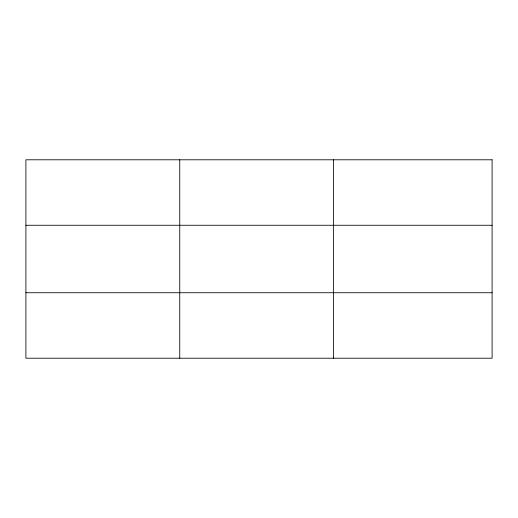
<?xml version="1.0" encoding="UTF-8"?>
<svg xmlns="http://www.w3.org/2000/svg" width="518" height="518" viewBox="0 0 518 518"><rect width="100%" height="100%" fill="white"/><g stroke="black" fill="none" stroke-linecap="round" stroke-linejoin="round"><path stroke-width="0.78" d="M179.746 358.21L179.746 159.79M333.592 358.21L333.592 159.79M25.9 225.265L492.1 225.265M25.9 292.735L492.1 292.735M492.1 159.79L492.1 358.21L25.9 358.21L25.9 159.79L492.1 159.79"/></g></svg>
